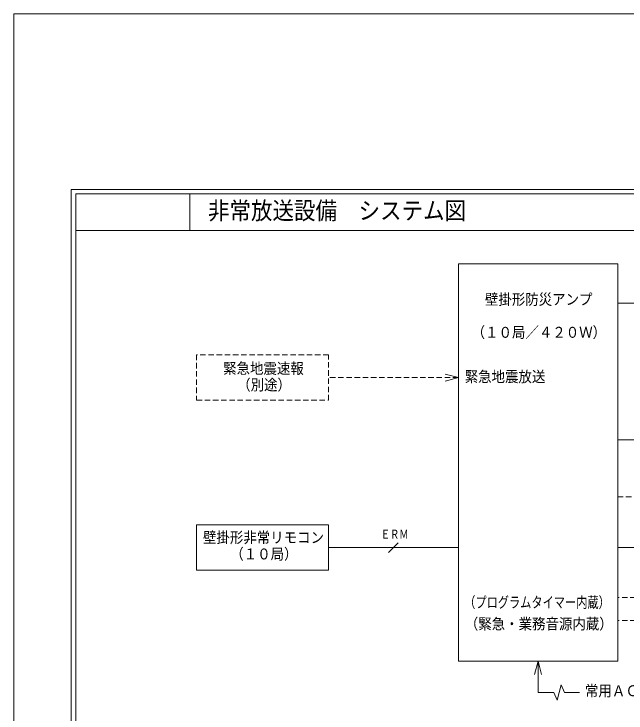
# Model space of a CAD drawing. Units: millimetres on the paper. Extents: x -401 to 401, y -280 to 280.
# Drawn here: x -400.6 to -266.2, y 126 to 279.5 of the extents above; entities that cross this region are included whole.
import ezdxf
from ezdxf.enums import TextEntityAlignment as Align

# ---------------------------------------------------------------- set-up
doc = ezdxf.new("R2010")
doc.units = ezdxf.units.MM
doc.linetypes.add('DASHED1', pattern=[1.8, 1.2, -0.6])
for name, color, linetype, lineweight in [('0-0_HOJO', 134, 'Continuous', 9), ('0-2_SYSTEM', 7, 'Continuous', 9), ('0-3_WAKU-M', 7, 'Continuous', 9), ('0-7_MOJI1', 7, 'Continuous', 9)]:
    doc.layers.add(name, color=color, linetype=linetype, lineweight=lineweight)
doc.styles.add('ＭＳ ゴシック', font='')
doc.styles.get('ＭＳ ゴシック').set_extended_font_data('MS Gothic')

msp = doc.modelspace()

# ---------------------------------------------------------------- linework, layer by layer
at = {"layer": '0-0_HOJO'}
for p, q in [((-400.595, -279.529), (-400.595, 279.529)), ((-400.595, 279.529), (400.595, 279.529))]:
    msp.add_line(p, q, dxfattribs=at)
at = {"layer": '0-2_SYSTEM'}
for p, q in [((-268, 216), (-227.187, 216)), ((-305.898, 200.443), (-303, 199.667)), ((-303, 199.667), (-305.898, 198.89)), ((-268, 186), (-227.187, 186)), ((-318.311, 161.273), (-316.189, 163.394)), ((-331.5, 162.333), (-303, 162.333)), ((-268, 162.333), (-226.875, 162.333)), ((-285.5, 137.357), (-286.276, 134.46))]:
    msp.add_line(p, q, dxfattribs=at)
at = {"layer": '0-2_SYSTEM', "linetype": 'DASHED1'}
for p, q in [((-331.5, 204.667), (-360.5, 204.667)), ((-331.5, 194.667), (-331.5, 204.667)), ((-303, 199.667), (-331.5, 199.667)), ((-268, 173.5), (-227.187, 173.5)), ((-233.452, 151.333), (-268, 151.333)), ((-233.452, 146.333), (-268, 146.333))]:
    msp.add_line(p, q, dxfattribs=at)
at = {"layer": '0-2_SYSTEM'}
for points in [[(-268, 224.643), (-303, 224.643), (-303, 137.357), (-268, 137.357)], [(-360.5, 167.333), (-331.5, 167.333), (-331.5, 157.333), (-360.5, 157.333)]]:
    msp.add_lwpolyline(points, close=True, dxfattribs=at)
at = {"layer": '0-2_SYSTEM', "linetype": 'DASHED1'}
msp.add_lwpolyline([(-360.5, 204.667), (-360.5, 194.667), (-331.5, 194.667)], dxfattribs=at)
at = {"layer": '0-2_SYSTEM'}
for points in [[(-285.5, 130.461), (-285.5, 137.357), (-284.724, 134.46)], [(-285.5, 130.461), (-282.012, 130.461), (-281.302, 128.775), (-280.431, 132.146), (-279.721, 130.461), (-276.399, 130.461)]]:
    msp.add_lwpolyline(points, dxfattribs=at)
at = {"layer": '0-3_WAKU-M', "color": 3}
for p, q in [((-387, 240), (-387, -240)), ((387, 240), (-387, 240))]:
    msp.add_line(p, q, dxfattribs=at)
at = {"layer": '0-3_WAKU-M'}
for p, q in [((-362, 240), (-362, 232)), ((387, 232), (-387, 232))]:
    msp.add_line(p, q, dxfattribs=at)
at = {"layer": '0-3_WAKU-M', "color": 3}
msp.add_lwpolyline([(388, 241), (-388, 241), (-388, -241), (388, -241)], dxfattribs=at)

# ---------------------------------------------------------------- texts
at = {"layer": '0-2_SYSTEM', "style": 'ＭＳ ゴシック'}
for s, height, width, p in [('壁掛形防災アンプ', 2.405, 0.9, (-297.167, 214.93)), ('（１０局／４２０Ｗ）', 2.405, 0.9, (-300.083, 207.68)), ('緊急地震速報', 2.405, 0.9, (-354.667, 199.767)), ('緊急地震放送', 2.405, 0.9, (-301.612, 197.954)), ('（別途）', 2.405, 0.9, (-351.583, 196.142)), ('壁掛形非常リモコン', 2.405, 0.9, (-359.083, 162.621)), ('ＥＲＭ', 1.924, 0.75, (-320.023, 163.706)), ('（１０局）', 2.405, 0.9, (-353.083, 158.996)), ('（プログラムタイマー内蔵）', 2.405, 0.75, (-301.721, 148.381)), ('（緊急・業務音源内蔵）', 2.405, 0.9, (-301.583, 143.645)), ('常用ＡＣ１００Ｖ', 2.405, 0.9, (-275.191, 128.945))]:
    msp.add_text(s, height=height, dxfattribs=dict(at, width=width)).set_placement(p, align=Align.BOTTOM_LEFT)
at = {"layer": '0-7_MOJI1', "style": 'ＭＳ ゴシック', "width": 0.9}
msp.add_text('非常放送設備\u3000システム図', height=3.849, dxfattribs=at).set_placement((-358, 233.26), align=Align.BOTTOM_LEFT)

doc.saveas('drawing.dxf')
